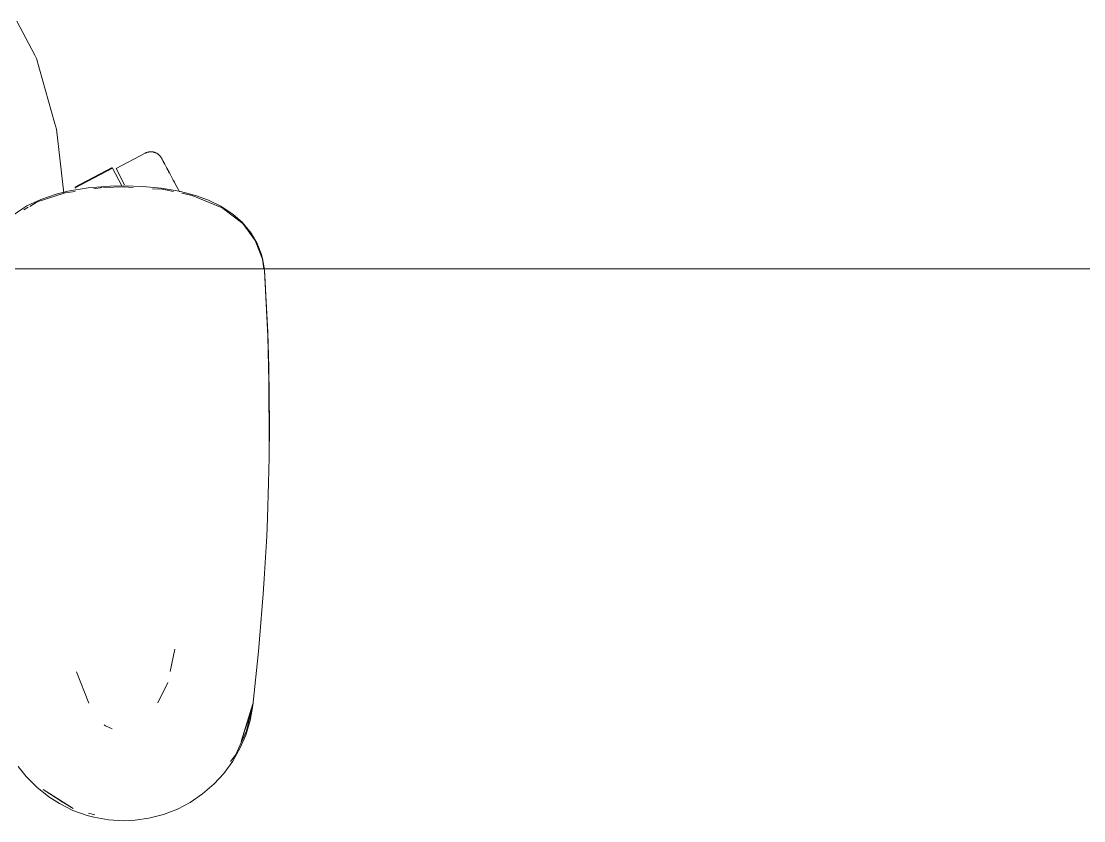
# Model space of a CAD drawing. Header units: millimetres. Extents: x 155927 to 326028, y -36033 to 97293.
# Drawn here: x 222925.9 to 223279.5, y 17085.9 to 17352 of the extents above; entities that cross this region are included whole.
import ezdxf

# ---------------------------------------------------------------- set-up
doc = ezdxf.new("R2010")
doc.units = ezdxf.units.MM
doc.header["$MEASUREMENT"] = 0
doc.layers.add('G-IMPT', color=8, linetype='CONTINUOUS', lineweight=9)
doc.layers.add('I-FURN', color=8, linetype='CONTINUOUS', lineweight=9)

msp = doc.modelspace()

# ---------------------------------------------------------------- linework, layer by layer
at = {"layer": 'G-IMPT'}
for p, q in [((222930.42, 17340.73), (222924.41, 17351.97)), ((222931.01, 17339.62), (222930.42, 17340.73)), ((222937.02, 17318.28), (222931.01, 17339.62)), ((222937.02, 17318.28), (222937.66, 17316.01)), ((222940.07, 17294.74), (222937.66, 17316.01)), ((222937.49, 17294.43), (222941.42, 17295.41)), ((222941.42, 17295.41), (222948.18, 17296.52)), ((222955.49, 17297.1), (222948.18, 17296.52)), ((222952.84, 17296.58), (222950.05, 17296.19)), ((222953.33, 17296.6), (222960, 17296.81)), ((222955.49, 17297.1), (222960, 17297.19)), ((222960, 17297.19), (222966.34, 17297.01)), ((222963.11, 17296.62), (222960, 17296.81)), ((222972.49, 17296.44), (222966.34, 17297.01)), ((222972.83, 17296.03), (222969.62, 17296.22)), ((222972.49, 17296.44), (222978.42, 17295.44)), ((222976.58, 17295.26), (222972.83, 17296.03)), ((222983.9, 17294.01), (222978.42, 17295.44)), ((222932.4, 17292.69), (222927.76, 17290.48)), ((222940.58, 17294.86), (222931.18, 17291.83)), ((222937.49, 17294.43), (222932.4, 17292.69)), ((222943.87, 17295.32), (222940.58, 17294.86)), ((222982.79, 17293.99), (222979.32, 17294.7)), ((222982.79, 17293.99), (222988.41, 17291.66)), ((222983.9, 17294.01), (222988.24, 17292.43)), ((222992.31, 17290.44), (222988.24, 17292.43)), ((222922.94, 17287.23), (222926.39, 17289.68)), ((222927.76, 17290.48), (222926.39, 17289.68)), ((222928.26, 17290.08), (222926.82, 17289.22)), ((222931.18, 17291.83), (222928.73, 17290.36)), ((222992.8, 17289.82), (222988.41, 17291.66)), ((222992.31, 17290.44), (222996.36, 17287.79)), ((222999.59, 17284.6), (222992.8, 17289.82)), ((222996.36, 17287.79), (222999.39, 17285.12)), ((223002.47, 17281.38), (222999.39, 17285.12)), ((223003.76, 17278.98), (222999.59, 17284.6)), ((223004.43, 17277.95), (223002.47, 17281.38)), ((223006.17, 17272.78), (223003.76, 17278.98)), ((223004.43, 17277.95), (223005.82, 17274.31)), ((223006.19, 17272.96), (223005.82, 17274.31)), ((223006.17, 17272.78), (223006.65, 17269.61)), ((223006.19, 17272.96), (223006.63, 17270.57)), ((223006.89, 17268.92), (223006.63, 17270.57)), ((223007.94, 17248.34), (223006.89, 17268.92)), ((223007.97, 17247.14), (223006.89, 17268.92)), ((223006.89, 17268.92), (223007, 17267.31)), ((223007.08, 17265.08), (223007, 17267.31)), ((223007.97, 17247.14), (223007, 17267.31)), ((223008.44, 17226.95), (223007.94, 17248.34)), ((223008.28, 17236.78), (223007.94, 17248.34)), ((223007.94, 17248.34), (223007.97, 17247.14)), ((223008.44, 17226.95), (223007.97, 17247.14)), ((223008.39, 17206.76), (223008.28, 17236.78)), ((223008.44, 17226.95), (223008.28, 17236.78)), ((223008.28, 17236.78), (223008.48, 17217.56)), ((223008.42, 17228.99), (223008.35, 17230.9)), ((223008.4, 17226.84), (223008.42, 17228.99)), ((223008.39, 17206.76), (223008.44, 17226.95)), ((223008.39, 17206.76), (223008.48, 17217.56)), ((223008.39, 17206.76), (223008.23, 17198.35)), ((223007.84, 17186.59), (223008.23, 17198.35)), ((223007.98, 17191.47), (223008.09, 17193.41)), ((223008.09, 17193.41), (223008.1, 17194.9)), ((223007.84, 17186.59), (223007.59, 17180.56)), ((223006.78, 17166.42), (223007.59, 17180.56)), ((223006.45, 17161.34), (223006.78, 17166.42)), ((223006.45, 17161.34), (223005.2, 17146.28)), ((223005.8, 17153.15), (223005.63, 17151.48)), ((223005.2, 17146.28), (223004.86, 17142.15)), ((222976.98, 17142.94), (222975.41, 17135.5)), ((223004.86, 17142.15), (223002.95, 17124.22)), ((222944.28, 17135.44), (222948.43, 17125.01)), ((222971.38, 17125.11), (222974.65, 17131.89)), ((223002.95, 17124.74), (222999.12, 17112.27)), ((223000.91, 17115.77), (223002.82, 17124.17)), ((223002.95, 17124.74), (223002.03, 17121.42)), ((223002.95, 17124.22), (223002.06, 17119.18)), ((222999.12, 17112.27), (223002.03, 17121.42)), ((223000.59, 17114.32), (223002.06, 17119.18)), ((222953.95, 17117.49), (222953.5, 17117.78)), ((222956.17, 17116.47), (222953.95, 17117.49)), ((223000.91, 17115.77), (222997.17, 17107.7)), ((222998.78, 17110.08), (223000.59, 17114.32)), ((222998.78, 17110.08), (222996.27, 17105.64)), ((222993.27, 17101.55), (222996.27, 17105.64)), ((222995.58, 17105.59), (222997.17, 17107.7)), ((222927.53, 17100.61), (222924.91, 17103.92)), ((222993.27, 17101.55), (222990.11, 17098.11)), ((222931.08, 17097.01), (222927.53, 17100.61)), ((222986.27, 17094.79), (222990.11, 17098.11)), ((222931.08, 17097.01), (222935.05, 17093.82)), ((222943.21, 17089.96), (222933.26, 17096.28)), ((222939.53, 17092.12), (222933.26, 17096.28)), ((222982.1, 17091.96), (222986.27, 17094.79)), ((222938.6, 17091.55), (222935.05, 17093.82)), ((222943.11, 17089.31), (222938.6, 17091.55)), ((222943.21, 17089.96), (222939.53, 17092.12)), ((222982.1, 17091.96), (222977.94, 17089.77)), ((222943.11, 17089.31), (222947.88, 17087.6)), ((222950.01, 17087.03), (222947.88, 17087.6)), ((222948.32, 17088.4), (222950.35, 17087.78)), ((222954.96, 17086.15), (222950.01, 17087.03)), ((222968.36, 17086.68), (222973.23, 17087.94)), ((222977.94, 17089.77), (222973.23, 17087.94)), ((222960, 17085.86), (222954.96, 17086.15)), ((222960, 17085.86), (222963.85, 17086.03)), ((222968.36, 17086.68), (222963.85, 17086.03))]:
    msp.add_line(p, q, dxfattribs=at)
at = {"layer": 'I-FURN'}
for p, q in [((222967.15, 17308.06), (222957.46, 17302.91)), ((222967.15, 17308.06), (222967.29, 17308.13)), ((222967.29, 17308.13), (222967.44, 17308.2)), ((222967.44, 17308.2), (222967.59, 17308.26)), ((222967.59, 17308.26), (222967.74, 17308.31)), ((222967.74, 17308.31), (222967.89, 17308.36)), ((222967.89, 17308.36), (222968.05, 17308.4)), ((222968.05, 17308.4), (222968.21, 17308.44)), ((222968.21, 17308.44), (222968.36, 17308.47)), ((222968.36, 17308.47), (222968.52, 17308.5)), ((222968.52, 17308.5), (222968.68, 17308.51)), ((222968.68, 17308.51), (222968.84, 17308.52)), ((222968.84, 17308.52), (222969.01, 17308.53)), ((222969.01, 17308.53), (222969.17, 17308.53)), ((222969.17, 17308.53), (222969.33, 17308.52)), ((222969.33, 17308.52), (222969.49, 17308.5)), ((222969.49, 17308.5), (222969.65, 17308.48)), ((222969.65, 17308.48), (222969.81, 17308.46)), ((222969.81, 17308.46), (222969.96, 17308.42)), ((222969.96, 17308.42), (222970.12, 17308.38)), ((222970.12, 17308.38), (222970.28, 17308.33)), ((222970.28, 17308.33), (222970.43, 17308.28)), ((222970.43, 17308.28), (222970.58, 17308.22)), ((222970.58, 17308.22), (222970.73, 17308.16)), ((222970.73, 17308.16), (222970.87, 17308.09)), ((222970.87, 17308.09), (222971.01, 17308.01)), ((222971.01, 17308.01), (222971.15, 17307.93)), ((222971.15, 17307.93), (222971.29, 17307.84)), ((222971.29, 17307.84), (222971.42, 17307.75)), ((222971.42, 17307.75), (222971.55, 17307.65)), ((222971.55, 17307.65), (222971.67, 17307.55)), ((222971.67, 17307.55), (222971.79, 17307.44)), ((222971.79, 17307.44), (222971.91, 17307.33)), ((222971.91, 17307.33), (222972.02, 17307.21)), ((222972.02, 17307.21), (222972.12, 17307.09)), ((222972.12, 17307.09), (222972.23, 17306.97)), ((222972.23, 17306.97), (222972.32, 17306.84)), ((222972.32, 17306.84), (222972.41, 17306.71)), ((222972.41, 17306.71), (222972.5, 17306.57)), ((222972.5, 17306.57), (222972.58, 17306.43)), ((222972.58, 17306.43), (222972.6, 17306.39)), ((222972.6, 17306.39), (222972.61, 17306.37)), ((222972.6, 17306.38), (222972.6, 17306.39)), ((222972.62, 17306.34), (222972.6, 17306.38)), ((222972.61, 17306.37), (222972.64, 17306.31)), ((222972.67, 17306.26), (222972.62, 17306.34)), ((222972.64, 17306.31), (222972.7, 17306.21)), ((222972.73, 17306.14), (222972.67, 17306.26)), ((222972.7, 17306.21), (222972.77, 17306.07)), ((222972.82, 17305.98), (222972.73, 17306.14)), ((222972.77, 17306.07), (222972.87, 17305.89)), ((222972.93, 17305.78), (222972.82, 17305.98)), ((222956.14, 17303.26), (222943.78, 17296.69)), ((222943.87, 17296.52), (222956.23, 17303.09)), ((222956.23, 17303.09), (222959.37, 17297.19)), ((222957.46, 17302.91), (222960.31, 17297.55)), ((222972.87, 17305.89), (222972.98, 17305.67)), ((222973.05, 17305.54), (222972.93, 17305.78)), ((222972.98, 17305.67), (222973.12, 17305.41)), ((222973.2, 17305.26), (222973.05, 17305.54)), ((222973.12, 17305.41), (222973.28, 17305.11)), ((222973.37, 17304.94), (222973.2, 17305.26)), ((222973.28, 17305.11), (222973.46, 17304.78)), ((222973.56, 17304.58), (222973.37, 17304.94)), ((222973.46, 17304.78), (222973.65, 17304.41)), ((222973.77, 17304.19), (222973.56, 17304.58)), ((222973.65, 17304.41), (222973.87, 17304)), ((222974, 17303.76), (222973.77, 17304.19)), ((222973.87, 17304), (222974.11, 17303.55)), ((222974.25, 17303.29), (222974, 17303.76)), ((222974.11, 17303.55), (222974.37, 17303.07)), ((222974.51, 17302.79), (222974.25, 17303.29)), ((222974.37, 17303.07), (222974.64, 17302.55)), ((222974.8, 17302.26), (222974.51, 17302.79)), ((222974.64, 17302.55), (222974.93, 17302)), ((222975.1, 17301.69), (222974.8, 17302.26)), ((222974.93, 17302), (222975.24, 17301.42)), ((222975.42, 17301.09), (222975.1, 17301.69)), ((222975.76, 17300.45), (222975.42, 17301.09)), ((222976.11, 17299.79), (222975.76, 17300.45)), ((222976.48, 17299.1), (222976.11, 17299.79)), ((222976.86, 17298.37), (222976.48, 17299.1)), ((222943.92, 17296.42), (222943.87, 17296.52)), ((222977.26, 17297.62), (222976.86, 17298.37)), ((222977.67, 17296.85), (222977.26, 17297.62)), ((222978.1, 17296.05), (222977.67, 17296.85)), ((222978.54, 17295.22), (222978.1, 17296.05)), ((221864.46, 17269.61), (223464.46, 17269.61)), ((223464.46, 17269.61), (221864.46, 17269.61))]:
    msp.add_line(p, q, dxfattribs=at)

doc.saveas('drawing.dxf')
